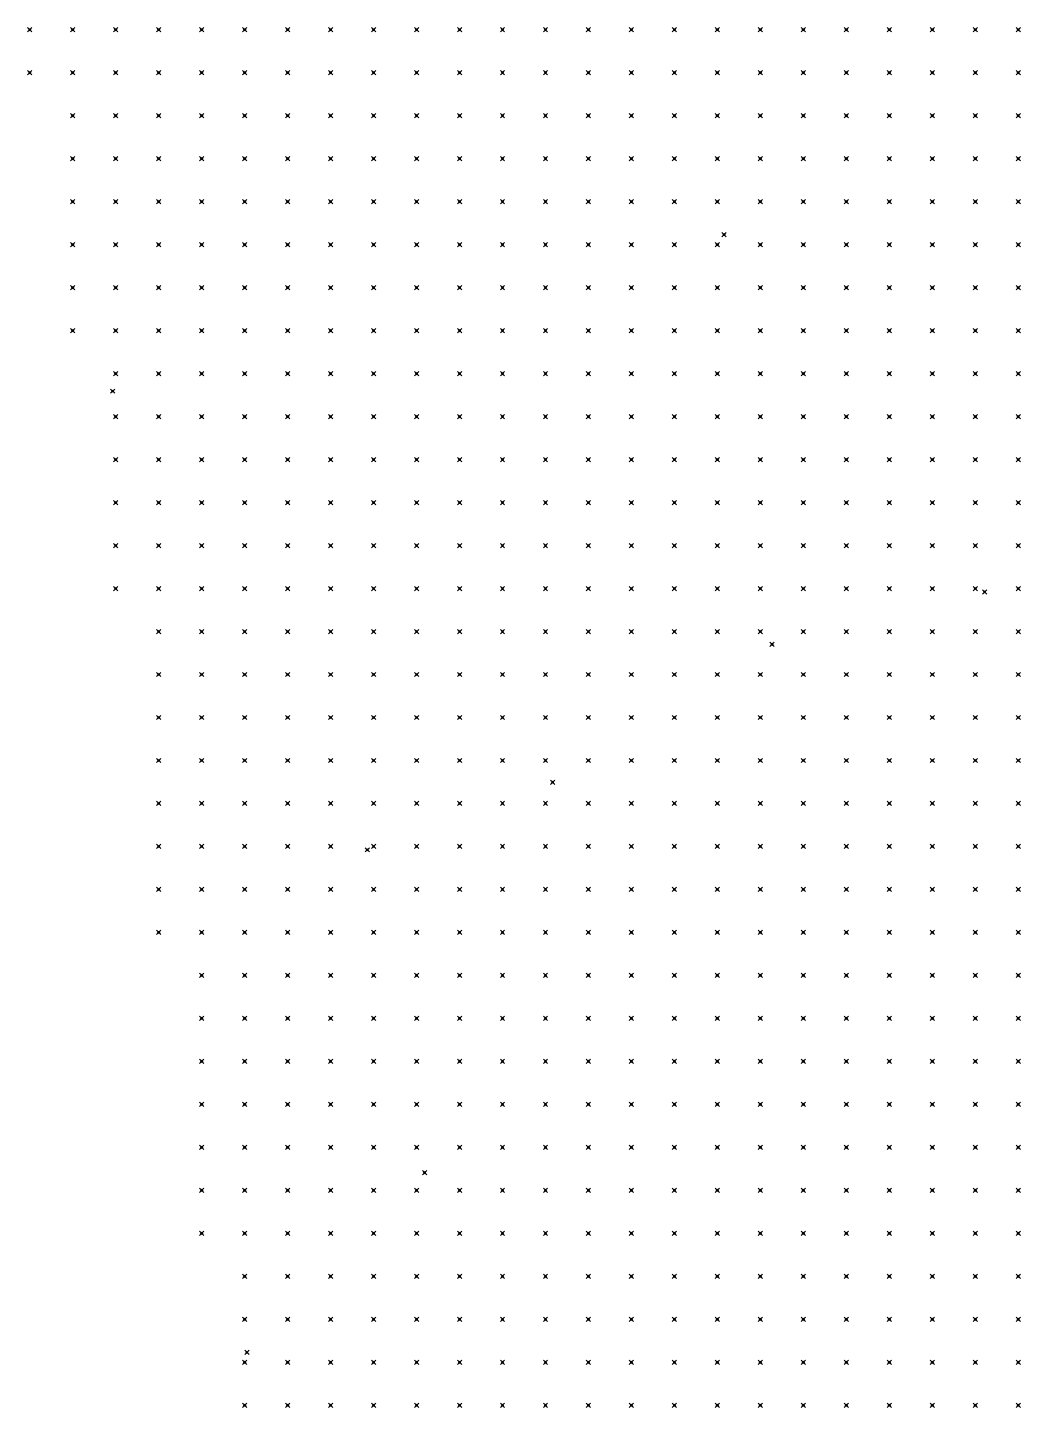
# Model space of a CAD drawing. Header units: metres. Extents: x 441556 to 446409, y 432338 to 461058.
# Drawn here: x 441614.9 to 441684.2, y 452807.8 to 452904.1 of the extents above; entities that cross this region are included whole.
import ezdxf

# ---------------------------------------------------------------- set-up
doc = ezdxf.new("R2010")
doc.units = ezdxf.units.M
doc.header["$MEASUREMENT"] = 0
doc.header["$PDMODE"] = 35
doc.header["$PDSIZE"] = 0.15
doc.layers.add('DTM-NOK-RevN_LIDAR_co_lidar', color=91, linetype='Continuous', lineweight=0)

msp = doc.modelspace()

# ---------------------------------------------------------------- linework, layer by layer
at = {"layer": 'DTM-NOK-RevN_LIDAR_co_lidar'}
for p in [(441615.085, 452903.949, 416.155), (441618.084, 452903.949, 413.912), (441621.083, 452903.949, 411.36), (441624.083, 452903.949, 408.922), (441627.082, 452903.949, 406.939), (441630.081, 452903.949, 404.665), (441633.081, 452903.949, 402.434), (441636.08, 452903.949, 400.669), (441639.079, 452903.949, 398.531), (441642.079, 452903.949, 396.327), (441645.078, 452903.949, 394.092), (441648.078, 452903.949, 392.091), (441651.077, 452903.949, 390.197), (441654.076, 452903.949, 388.421), (441657.076, 452903.949, 386.943), (441660.075, 452903.949, 385.558), (441663.074, 452903.949, 384.454), (441666.074, 452903.949, 383.857), (441669.073, 452903.949, 383.396), (441672.072, 452903.949, 382.718), (441675.072, 452903.949, 381.553), (441678.071, 452903.949, 380.417), (441681.07, 452903.949, 379.509), (441684.07, 452903.949, 378.673), (441615.085, 452900.95, 414.614), (441618.084, 452900.95, 412.149), (441621.083, 452900.95, 409.515), (441624.083, 452900.95, 407.34), (441627.082, 452900.95, 405.219), (441630.081, 452900.95, 403.289), (441633.081, 452900.95, 401.079), (441636.08, 452900.95, 399.363), (441639.079, 452900.95, 397.393), (441642.079, 452900.95, 395.243), (441645.078, 452900.95, 393.177), (441648.078, 452900.95, 391.377), (441651.077, 452900.95, 389.596), (441654.076, 452900.95, 388.093), (441657.076, 452900.95, 386.821), (441660.075, 452900.95, 385.672), (441663.074, 452900.95, 384.968), (441666.074, 452900.95, 384.502), (441669.073, 452900.95, 383.747), (441672.072, 452900.95, 382.743), (441675.072, 452900.95, 381.512), (441678.071, 452900.95, 380.603), (441681.07, 452900.95, 379.773), (441684.07, 452900.95, 378.898), (441618.084, 452897.95, 410.915), (441621.083, 452897.95, 408.078), (441624.083, 452897.95, 406.131), (441627.082, 452897.95, 403.678), (441630.081, 452897.95, 401.92), (441633.081, 452897.95, 399.751), (441636.08, 452897.95, 398.076), (441639.079, 452897.95, 396.021), (441642.079, 452897.95, 394.308), (441645.078, 452897.95, 392.619), (441648.078, 452897.95, 390.871), (441651.077, 452897.95, 389.287), (441654.076, 452897.95, 388.13), (441657.076, 452897.95, 387.085), (441660.075, 452897.95, 386.086), (441663.074, 452897.95, 385.356), (441666.074, 452897.95, 384.623), (441669.073, 452897.95, 383.621), (441672.072, 452897.95, 382.6), (441675.072, 452897.95, 381.697), (441678.071, 452897.95, 380.949), (441681.07, 452897.95, 380.149), (441684.07, 452897.95, 379.429), (441618.084, 452894.951, 408.69), (441621.083, 452894.951, 406.744), (441624.083, 452894.951, 404.366), (441627.082, 452894.951, 402.325), (441630.081, 452894.951, 400.235), (441633.081, 452894.951, 398.99), (441636.08, 452894.951, 397.092), (441639.079, 452894.951, 395.106), (441642.079, 452894.951, 393.508), (441645.078, 452894.951, 392.232), (441648.078, 452894.951, 390.619), (441651.077, 452894.951, 389.381), (441654.076, 452894.951, 388.404), (441657.076, 452894.951, 387.454), (441660.075, 452894.951, 386.582), (441663.074, 452894.951, 385.727), (441666.074, 452894.951, 384.807), (441669.073, 452894.951, 383.793), (441672.072, 452894.951, 382.799), (441675.072, 452894.951, 382.028), (441678.071, 452894.951, 381.302), (441681.07, 452894.951, 380.642), (441684.07, 452894.951, 379.902), (441618.084, 452891.952, 406.5), (441621.083, 452891.952, 404.9), (441624.083, 452891.952, 403.065), (441627.082, 452891.952, 400.987), (441630.081, 452891.952, 399.123), (441633.081, 452891.952, 397.602), (441636.08, 452891.952, 395.723), (441639.079, 452891.952, 394.407), (441642.079, 452891.952, 393.099), (441645.078, 452891.952, 391.885), (441648.078, 452891.952, 390.63), (441651.077, 452891.952, 389.713), (441654.076, 452891.952, 388.918), (441657.076, 452891.952, 387.936), (441660.075, 452891.952, 387.012), (441663.074, 452891.952, 386.123), (441666.074, 452891.952, 385.107), (441669.073, 452891.952, 384.148), (441672.072, 452891.952, 383.257), (441675.072, 452891.952, 382.464), (441678.071, 452891.952, 381.809), (441681.07, 452891.952, 380.96), (441684.07, 452891.952, 380.109), (441663.541, 452889.656, 386.133), (441618.084, 452888.952, 404.959), (441621.083, 452888.952, 403.308), (441624.083, 452888.952, 401.748), (441627.082, 452888.952, 399.02), (441630.081, 452888.952, 397.296), (441633.081, 452888.952, 395.841), (441636.08, 452888.952, 394.418), (441639.079, 452888.952, 393.276), (441642.079, 452888.952, 392.39), (441645.078, 452888.952, 391.562), (441648.078, 452888.952, 390.711), (441651.077, 452888.952, 390.022), (441654.076, 452888.952, 389.383), (441657.076, 452888.952, 388.364), (441660.075, 452888.952, 387.242), (441663.074, 452888.952, 386.338), (441666.074, 452888.952, 385.433), (441669.073, 452888.952, 384.508), (441672.072, 452888.952, 383.719), (441675.072, 452888.952, 382.909), (441678.071, 452888.952, 381.926), (441681.07, 452888.952, 381.085), (441684.07, 452888.952, 379.996), (441618.084, 452885.953, 403.482), (441621.083, 452885.953, 401.916), (441624.083, 452885.953, 399.829), (441627.082, 452885.953, 398.217), (441630.081, 452885.953, 396.44), (441633.081, 452885.953, 395.455), (441636.08, 452885.953, 394.08), (441639.079, 452885.953, 393.287), (441642.079, 452885.953, 392.209), (441645.078, 452885.953, 391.383), (441648.078, 452885.953, 390.637), (441651.077, 452885.953, 389.965), (441654.076, 452885.953, 389.25), (441657.076, 452885.953, 388.429), (441660.075, 452885.953, 387.448), (441663.074, 452885.953, 386.37), (441666.074, 452885.953, 385.41), (441669.073, 452885.953, 384.55), (441672.072, 452885.953, 383.612), (441675.072, 452885.953, 382.663), (441678.071, 452885.953, 381.689), (441681.07, 452885.953, 380.514), (441684.07, 452885.953, 379.549), (441618.084, 452882.954, 402.063), (441621.083, 452882.954, 400.238), (441624.083, 452882.954, 398.621), (441627.082, 452882.954, 397.307), (441630.081, 452882.954, 396.289), (441633.081, 452882.954, 395.435), (441636.08, 452882.954, 394.382), (441639.079, 452882.954, 393.206), (441642.079, 452882.954, 392.345), (441645.078, 452882.954, 391.509), (441648.078, 452882.954, 390.605), (441651.077, 452882.954, 389.857), (441654.076, 452882.954, 389.008), (441657.076, 452882.954, 388.149), (441660.075, 452882.954, 387.329), (441663.074, 452882.954, 386.37), (441666.074, 452882.954, 385.374), (441669.073, 452882.954, 384.433), (441672.072, 452882.954, 383.376), (441675.072, 452882.954, 382.257), (441678.071, 452882.954, 381.294), (441681.07, 452882.954, 380.314), (441684.07, 452882.954, 379.467), (441621.083, 452879.954, 399.611), (441624.083, 452879.954, 398.401), (441627.082, 452879.954, 397.804), (441630.081, 452879.954, 396.982), (441633.081, 452879.954, 395.859), (441636.08, 452879.954, 395.004), (441639.079, 452879.954, 393.99), (441642.079, 452879.954, 393.139), (441645.078, 452879.954, 392.098), (441648.078, 452879.954, 390.938), (441651.077, 452879.954, 389.989), (441654.076, 452879.954, 389.192), (441657.076, 452879.954, 388.272), (441660.075, 452879.954, 387.32), (441663.074, 452879.954, 386.38), (441666.074, 452879.954, 385.415), (441669.073, 452879.954, 384.549), (441672.072, 452879.954, 383.679), (441675.072, 452879.954, 382.614), (441678.071, 452879.954, 381.37), (441681.07, 452879.954, 380.247), (441684.07, 452879.954, 379.319), (441620.876, 452878.731, 399.432), (441621.083, 452876.955, 399.724), (441624.083, 452876.955, 398.832), (441627.082, 452876.955, 398.412), (441630.081, 452876.955, 397.555), (441633.081, 452876.955, 396.875), (441636.08, 452876.955, 395.922), (441639.079, 452876.955, 394.924), (441642.079, 452876.955, 394.143), (441645.078, 452876.955, 393.185), (441648.078, 452876.955, 391.984), (441651.077, 452876.955, 390.905), (441654.076, 452876.955, 390.041), (441657.076, 452876.955, 389.068), (441660.075, 452876.955, 388.005), (441663.074, 452876.955, 386.962), (441666.074, 452876.955, 385.955), (441669.073, 452876.955, 385.099), (441672.072, 452876.955, 384.328), (441675.072, 452876.955, 383.454), (441678.071, 452876.955, 382.246), (441681.07, 452876.955, 380.657), (441684.07, 452876.955, 379.349), (441621.083, 452873.956, 400.522), (441624.083, 452873.956, 399.86), (441627.082, 452873.956, 399.267), (441630.081, 452873.956, 398.648), (441633.081, 452873.956, 397.965), (441636.08, 452873.956, 397.199), (441639.079, 452873.956, 396.376), (441642.079, 452873.956, 395.642), (441645.078, 452873.956, 394.765), (441648.078, 452873.956, 393.707), (441651.077, 452873.956, 392.578), (441654.076, 452873.956, 391.399), (441657.076, 452873.956, 390.469), (441660.075, 452873.956, 389.546), (441663.074, 452873.956, 388.33), (441666.074, 452873.956, 387.287), (441669.073, 452873.956, 386.589), (441672.072, 452873.956, 385.861), (441675.072, 452873.956, 385.052), (441678.071, 452873.956, 383.541), (441681.07, 452873.956, 381.533), (441684.07, 452873.956, 379.862), (441621.083, 452870.956, 401.742), (441624.083, 452870.956, 401.117), (441627.082, 452870.956, 400.71), (441630.081, 452870.956, 400.195), (441633.081, 452870.956, 399.254), (441636.08, 452870.956, 398.779), (441639.079, 452870.956, 398.236), (441642.079, 452870.956, 397.635), (441645.078, 452870.956, 396.808), (441648.078, 452870.956, 395.981), (441651.077, 452870.956, 394.983), (441654.076, 452870.956, 393.705), (441657.076, 452870.956, 392.49), (441660.075, 452870.956, 391.606), (441663.074, 452870.956, 391.057), (441666.074, 452870.956, 390.717), (441669.073, 452870.956, 390.029), (441672.072, 452870.956, 388.82), (441675.072, 452870.956, 387.678), (441678.071, 452870.956, 385.578), (441681.07, 452870.956, 382.892), (441684.07, 452870.956, 380.802), (441621.083, 452867.957, 403.506), (441624.083, 452867.957, 402.887), (441627.082, 452867.957, 402.468), (441630.081, 452867.957, 401.912), (441633.081, 452867.957, 401.075), (441636.08, 452867.957, 400.796), (441639.079, 452867.957, 400.485), (441642.079, 452867.957, 399.955), (441645.078, 452867.957, 399.343), (441648.078, 452867.957, 398.559), (441651.077, 452867.957, 397.881), (441654.076, 452867.957, 396.98), (441657.076, 452867.957, 395.763), (441660.075, 452867.957, 394.648), (441663.074, 452867.957, 394.025), (441666.074, 452867.957, 393.726), (441669.073, 452867.957, 393.2), (441672.072, 452867.957, 392.229), (441675.072, 452867.957, 390.556), (441678.071, 452867.957, 387.694), (441681.07, 452867.957, 384.599), (441684.07, 452867.957, 381.8), (441621.083, 452864.958, 405.688), (441624.083, 452864.958, 405.118), (441627.082, 452864.958, 404.592), (441630.081, 452864.958, 403.915), (441633.081, 452864.958, 403.2), (441636.08, 452864.958, 403.045), (441639.079, 452864.958, 402.939), (441642.079, 452864.958, 402.609), (441645.078, 452864.958, 402.145), (441648.078, 452864.958, 401.619), (441651.077, 452864.958, 401.006), (441654.076, 452864.958, 400.373), (441657.076, 452864.958, 399.732), (441660.075, 452864.958, 398.618), (441663.074, 452864.958, 397.417), (441666.074, 452864.958, 396.522), (441669.073, 452864.958, 395.562), (441672.072, 452864.958, 394.421), (441675.072, 452864.958, 392.285), (441678.071, 452864.958, 389.19), (441681.07, 452864.958, 385.924), (441681.717, 452864.726, 385.56), (441684.07, 452864.958, 382.964), (441624.083, 452861.958, 407.667), (441627.082, 452861.958, 406.814), (441630.081, 452861.958, 405.953), (441633.081, 452861.958, 405.371), (441636.08, 452861.958, 405.401), (441639.079, 452861.958, 405.632), (441642.079, 452861.958, 405.425), (441645.078, 452861.958, 405.04), (441648.078, 452861.958, 404.651), (441651.077, 452861.958, 404.05), (441654.076, 452861.958, 403.407), (441657.076, 452861.958, 402.915), (441660.075, 452861.958, 402.044), (441663.074, 452861.958, 400.755), (441666.074, 452861.958, 399.252), (441669.073, 452861.958, 397.404), (441672.072, 452861.958, 395.406), (441675.072, 452861.958, 392.918), (441678.071, 452861.958, 389.833), (441681.07, 452861.958, 386.605), (441684.07, 452861.958, 383.86), (441666.893, 452861.064, 400.205), (441624.083, 452858.959, 410.322), (441627.082, 452858.959, 409.254), (441630.081, 452858.959, 409.13), (441633.081, 452858.959, 408.832), (441636.08, 452858.959, 408.197), (441639.079, 452858.959, 408.533), (441642.079, 452858.959, 408.443), (441645.078, 452858.959, 408.092), (441648.078, 452858.959, 407.816), (441651.077, 452858.959, 407.1), (441654.076, 452858.959, 406.161), (441657.076, 452858.959, 405.197), (441660.075, 452858.959, 404.073), (441663.074, 452858.959, 402.567), (441666.074, 452858.959, 400.548), (441669.073, 452858.959, 398.205), (441672.072, 452858.959, 395.767), (441675.072, 452858.959, 393.091), (441678.071, 452858.959, 390.024), (441681.07, 452858.959, 387.058), (441684.07, 452858.959, 384.529), (441624.083, 452855.96, 413.35), (441627.082, 452855.96, 412.786), (441630.081, 452855.96, 413.561), (441633.081, 452855.96, 413.597), (441636.08, 452855.96, 412.866), (441639.079, 452855.96, 412.416), (441642.079, 452855.96, 411.975), (441645.078, 452855.96, 411.718), (441648.078, 452855.96, 411.226), (441651.077, 452855.96, 409.866), (441654.076, 452855.96, 408.326), (441657.076, 452855.96, 406.768), (441660.075, 452855.96, 405.027), (441663.074, 452855.96, 403.002), (441666.074, 452855.96, 400.681), (441669.073, 452855.96, 398.296), (441672.072, 452855.96, 395.822), (441675.072, 452855.96, 393.132), (441678.071, 452855.96, 390.263), (441681.07, 452855.96, 387.532), (441684.07, 452855.96, 385.127), (441624.083, 452852.96, 416.851), (441627.082, 452852.96, 417.218), (441630.081, 452852.96, 418.012), (441633.081, 452852.96, 418.487), (441636.08, 452852.96, 418.641), (441639.079, 452852.96, 417.24), (441642.079, 452852.96, 416.409), (441645.078, 452852.96, 416.36), (441648.078, 452852.96, 414.904), (441651.077, 452852.96, 412.306), (441654.076, 452852.96, 409.918), (441657.076, 452852.96, 407.818), (441660.075, 452852.96, 405.628), (441663.074, 452852.96, 403.212), (441666.074, 452852.96, 400.674), (441669.073, 452852.96, 398.309), (441672.072, 452852.96, 395.978), (441675.072, 452852.96, 393.308), (441678.071, 452852.96, 390.629), (441681.07, 452852.96, 388.04), (441684.07, 452852.96, 385.629), (441651.572, 452851.444, 413.036), (441624.083, 452849.961, 420.24), (441627.082, 452849.961, 421.086), (441630.081, 452849.961, 422.005), (441633.081, 452849.961, 422.81), (441636.08, 452849.961, 422.844), (441639.079, 452849.961, 421.789), (441642.079, 452849.961, 421.288), (441645.078, 452849.961, 420.903), (441648.078, 452849.961, 419.037), (441651.077, 452849.961, 415.087), (441654.076, 452849.961, 411.609), (441657.076, 452849.961, 408.963), (441660.075, 452849.961, 406.33), (441663.074, 452849.961, 403.626), (441666.074, 452849.961, 400.851), (441669.073, 452849.961, 398.473), (441672.072, 452849.961, 396.485), (441675.072, 452849.961, 393.835), (441678.071, 452849.961, 391.198), (441681.07, 452849.961, 388.722), (441684.07, 452849.961, 386.334), (441624.083, 452846.962, 423.336), (441627.082, 452846.962, 424.024), (441630.081, 452846.962, 425.146), (441633.081, 452846.962, 426.001), (441636.08, 452846.962, 426.076), (441638.634, 452846.726, 426.774), (441639.079, 452846.962, 425.972), (441642.079, 452846.962, 425.319), (441645.078, 452846.962, 424.177), (441648.078, 452846.962, 422.409), (441651.077, 452846.962, 417.409), (441654.076, 452846.962, 413.269), (441657.076, 452846.962, 410.168), (441660.075, 452846.962, 407.139), (441663.074, 452846.962, 404.524), (441666.074, 452846.962, 401.773), (441669.073, 452846.962, 399.32), (441672.072, 452846.962, 397.302), (441675.072, 452846.962, 394.719), (441678.071, 452846.962, 392.127), (441681.07, 452846.962, 389.583), (441684.07, 452846.962, 387.129), (441624.083, 452843.962, 426.13), (441627.082, 452843.962, 426.716), (441630.081, 452843.962, 427.714), (441633.081, 452843.962, 428.909), (441636.08, 452843.962, 429.365), (441639.079, 452843.962, 429.311), (441642.079, 452843.962, 428.429), (441645.078, 452843.962, 427.329), (441648.078, 452843.962, 424.47), (441651.077, 452843.962, 419.137), (441654.076, 452843.962, 415.028), (441657.076, 452843.962, 411.681), (441660.075, 452843.962, 408.497), (441663.074, 452843.962, 405.886), (441666.074, 452843.962, 403.086), (441669.073, 452843.962, 400.472), (441672.072, 452843.962, 398.295), (441675.072, 452843.962, 395.669), (441678.071, 452843.962, 393.075), (441681.07, 452843.962, 390.332), (441684.07, 452843.962, 387.773), (441624.083, 452840.963, 428.727), (441627.082, 452840.963, 428.942), (441630.081, 452840.963, 429.831), (441633.081, 452840.963, 431.062), (441636.08, 452840.963, 431.834), (441639.079, 452840.963, 431.767), (441642.079, 452840.963, 430.884), (441645.078, 452840.963, 429.348), (441648.078, 452840.963, 426.311), (441651.077, 452840.963, 422.743), (441654.076, 452840.963, 417.907), (441657.076, 452840.963, 413.65), (441660.075, 452840.963, 410.413), (441663.074, 452840.963, 407.202), (441666.074, 452840.963, 404.239), (441669.073, 452840.963, 401.685), (441672.072, 452840.963, 399.354), (441675.072, 452840.963, 396.585), (441678.071, 452840.963, 393.728), (441681.07, 452840.963, 390.98), (441684.07, 452840.963, 388.462), (441627.082, 452837.964, 431.141), (441630.081, 452837.964, 431.901), (441633.081, 452837.964, 432.894), (441636.08, 452837.964, 433.779), (441639.079, 452837.964, 433.833), (441642.079, 452837.964, 432.88), (441645.078, 452837.964, 430.797), (441648.078, 452837.964, 427.733), (441651.077, 452837.964, 423.867), (441654.076, 452837.964, 419.464), (441657.076, 452837.964, 415.763), (441660.075, 452837.964, 412.188), (441663.074, 452837.964, 408.553), (441666.074, 452837.964, 405.507), (441669.073, 452837.964, 402.638), (441672.072, 452837.964, 400.009), (441675.072, 452837.964, 397.383), (441678.071, 452837.964, 394.623), (441681.07, 452837.964, 392.037), (441684.07, 452837.964, 389.546), (441627.082, 452834.964, 433.497), (441630.081, 452834.964, 434.189), (441633.081, 452834.964, 435.063), (441636.08, 452834.964, 435.752), (441639.079, 452834.964, 435.608), (441642.079, 452834.964, 434.494), (441645.078, 452834.964, 432.445), (441648.078, 452834.964, 429.235), (441651.077, 452834.964, 424.979), (441654.076, 452834.964, 421.202), (441657.076, 452834.964, 417.626), (441660.075, 452834.964, 413.806), (441663.074, 452834.964, 410.437), (441666.074, 452834.964, 407.232), (441669.073, 452834.964, 403.828), (441672.072, 452834.964, 400.998), (441675.072, 452834.964, 398.312), (441678.071, 452834.964, 395.664), (441681.07, 452834.964, 393.28), (441684.07, 452834.964, 390.887), (441627.082, 452831.965, 435.99), (441630.081, 452831.965, 436.723), (441633.081, 452831.965, 437.443), (441636.08, 452831.965, 437.899), (441639.079, 452831.965, 437.702), (441642.079, 452831.965, 436.521), (441645.078, 452831.965, 434.453), (441648.078, 452831.965, 430.831), (441651.077, 452831.965, 426.923), (441654.076, 452831.965, 423.457), (441657.076, 452831.965, 419.644), (441660.075, 452831.965, 415.758), (441663.074, 452831.965, 412.51), (441666.074, 452831.965, 409.288), (441669.073, 452831.965, 405.529), (441672.072, 452831.965, 402.073), (441675.072, 452831.965, 399.486), (441678.071, 452831.965, 396.794), (441681.07, 452831.965, 394.494), (441684.07, 452831.965, 392.25), (441627.082, 452828.966, 438.667), (441630.081, 452828.966, 439.331), (441633.081, 452828.966, 439.91), (441636.08, 452828.966, 440.092), (441639.079, 452828.966, 439.533), (441642.079, 452828.966, 438.252), (441645.078, 452828.966, 436.075), (441648.078, 452828.966, 433.39), (441651.077, 452828.966, 429.305), (441654.076, 452828.966, 425.75), (441657.076, 452828.966, 422.365), (441660.075, 452828.966, 418.481), (441663.074, 452828.966, 414.938), (441666.074, 452828.966, 411.506), (441669.073, 452828.966, 407.428), (441672.072, 452828.966, 403.628), (441675.072, 452828.966, 401.119), (441678.071, 452828.966, 398.485), (441681.07, 452828.966, 396.088), (441684.07, 452828.966, 394.121), (441627.082, 452825.966, 443.827), (441630.081, 452825.966, 442.582), (441633.081, 452825.966, 442.759), (441636.08, 452825.966, 442.529), (441639.079, 452825.966, 441.547), (441642.079, 452825.966, 439.919), (441645.078, 452825.966, 437.949), (441648.078, 452825.966, 436.036), (441651.077, 452825.966, 433.013), (441654.076, 452825.966, 429.103), (441657.076, 452825.966, 425.492), (441660.075, 452825.966, 421.745), (441663.074, 452825.966, 417.409), (441666.074, 452825.966, 413.454), (441669.073, 452825.966, 410.004), (441672.072, 452825.966, 406.412), (441675.072, 452825.966, 403.445), (441678.071, 452825.966, 401.066), (441681.07, 452825.966, 398.873), (441684.07, 452825.966, 396.67), (441642.637, 452824.196, 440.583), (441627.082, 452822.967, 449.225), (441630.081, 452822.967, 447.624), (441633.081, 452822.967, 446.706), (441636.08, 452822.967, 445.591), (441639.079, 452822.967, 443.714), (441642.079, 452822.967, 441.627), (441645.078, 452822.967, 439.842), (441648.078, 452822.967, 437.748), (441651.077, 452822.967, 435.529), (441654.076, 452822.967, 431.869), (441657.076, 452822.967, 427.83), (441660.075, 452822.967, 424.511), (441663.074, 452822.967, 420.344), (441666.074, 452822.967, 416.152), (441669.073, 452822.967, 413.288), (441672.072, 452822.967, 409.649), (441675.072, 452822.967, 406.499), (441678.071, 452822.967, 404.624), (441681.07, 452822.967, 402.487), (441684.07, 452822.967, 400.111), (441627.082, 452819.968, 452.529), (441630.081, 452819.968, 451.604), (441633.081, 452819.968, 450.203), (441636.08, 452819.968, 448.122), (441639.079, 452819.968, 445.273), (441642.079, 452819.968, 443.268), (441645.078, 452819.968, 441.32), (441648.078, 452819.968, 439.357), (441651.077, 452819.968, 437.138), (441654.076, 452819.968, 433.955), (441657.076, 452819.968, 430.368), (441660.075, 452819.968, 427.58), (441663.074, 452819.968, 423.525), (441666.074, 452819.968, 418.566), (441669.073, 452819.968, 415.614), (441672.072, 452819.968, 412.58), (441675.072, 452819.968, 409.253), (441678.071, 452819.968, 406.98), (441681.07, 452819.968, 404.79), (441684.07, 452819.968, 401.355), (441630.081, 452816.968, 453.702), (441633.081, 452816.968, 451.584), (441636.08, 452816.968, 448.975), (441639.079, 452816.968, 446.517), (441642.079, 452816.968, 444.285), (441645.078, 452816.968, 442.149), (441648.078, 452816.968, 440.086), (441651.077, 452816.968, 437.784), (441654.076, 452816.968, 435.229), (441657.076, 452816.968, 432.157), (441660.075, 452816.968, 429.02), (441663.074, 452816.968, 425.23), (441666.074, 452816.968, 421.032), (441669.073, 452816.968, 417.937), (441672.072, 452816.968, 414.901), (441675.072, 452816.968, 411.433), (441678.071, 452816.968, 408.447), (441681.07, 452816.968, 405.945), (441684.07, 452816.968, 402.092), (441630.081, 452813.969, 454.31), (441633.081, 452813.969, 451.324), (441636.08, 452813.969, 449.069), (441639.079, 452813.969, 446.731), (441642.079, 452813.969, 444.512), (441645.078, 452813.969, 441.984), (441648.078, 452813.969, 439.721), (441651.077, 452813.969, 437.358), (441654.076, 452813.969, 435.043), (441657.076, 452813.969, 432.425), (441660.075, 452813.969, 429.626), (441663.074, 452813.969, 426.431), (441666.074, 452813.969, 423.132), (441669.073, 452813.969, 419.824), (441672.072, 452813.969, 415.77), (441675.072, 452813.969, 412.712), (441678.071, 452813.969, 409.53), (441681.07, 452813.969, 406.851), (441684.07, 452813.969, 403.089), (441630.238, 452811.656, 455.156), (441630.081, 452810.969, 454.719), (441633.081, 452810.969, 451.874), (441636.08, 452810.969, 449.188), (441639.079, 452810.969, 446.683), (441642.079, 452810.969, 444.277), (441645.078, 452810.969, 441.686), (441648.078, 452810.969, 439.133), (441651.077, 452810.969, 436.685), (441654.076, 452810.969, 434.326), (441657.076, 452810.969, 431.798), (441660.075, 452810.969, 428.995), (441663.074, 452810.969, 425.962), (441666.074, 452810.969, 423.185), (441669.073, 452810.969, 420.328), (441672.072, 452810.969, 416.594), (441675.072, 452810.969, 413.329), (441678.071, 452810.969, 410.244), (441681.07, 452810.969, 407.939), (441684.07, 452810.969, 404.802), (441630.081, 452807.97, 454.85), (441633.081, 452807.97, 452.23), (441636.08, 452807.97, 449.235), (441639.079, 452807.97, 446.524), (441642.079, 452807.97, 443.799), (441645.078, 452807.97, 441.09), (441648.078, 452807.97, 438.355), (441651.077, 452807.97, 435.729), (441654.076, 452807.97, 433.337), (441657.076, 452807.97, 430.84), (441660.075, 452807.97, 428.083), (441663.074, 452807.97, 425.336), (441666.074, 452807.97, 422.886), (441669.073, 452807.97, 420.324), (441672.072, 452807.97, 417.074), (441675.072, 452807.97, 413.843), (441678.071, 452807.97, 411.157), (441681.07, 452807.97, 409.19), (441684.07, 452807.97, 406.273)]:
    msp.add_point(p, dxfattribs=at)

doc.saveas('drawing.dxf')
